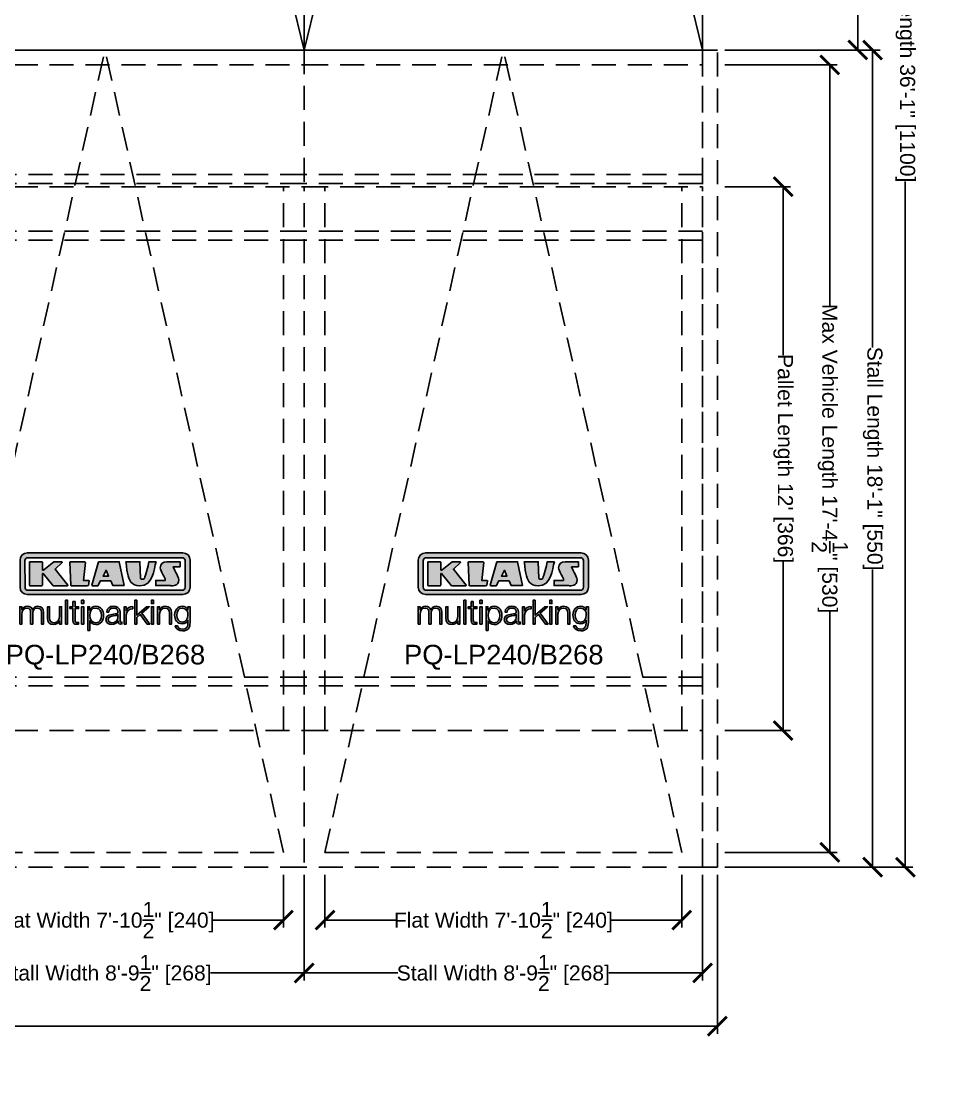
# Model space of a CAD drawing. Extents: x -210816 to 22943, y 10566 to 41486.
# Drawn here: x 18904.2 to 19145.7, y 16419.9 to 16698.9 of the extents above; entities that cross this region are included whole.
import ezdxf

# ---------------------------------------------------------------- set-up
doc = ezdxf.new("R2010")
doc.units = 0
doc.header["$MEASUREMENT"] = 0
doc.linetypes.add('DASHED', pattern=[0.2067, 0.1654, -0.0413])
doc.linetypes.add('HIDDEN', pattern=[9.525, 6.35, -3.175])
doc.layers.get('0').update_dxf_attribs({"linetype": 'CONTINUOUS'})
doc.layers.get('DEFPOINTS').update_dxf_attribs({"linetype": 'CONTINUOUS'})
for name, color, linetype in [('DIM', 6, 'CONTINUOUS'), ('KLAUS', 30, 'CONTINUOUS'), ('LOGO', 7, 'CONTINUOUS')]:
    doc.layers.add(name, color=color, linetype=linetype)
doc.styles.get("Standard").update_dxf_attribs({"font": 'arial.ttf'})
doc.dimstyles.get("Standard").update_dxf_attribs({"dimtxt": 5, "dimasz": 5, "dimexe": 2, "dimexo": 2, "dimgap": 0.09, "dimtad": 0, "dimtih": 1, "dimtoh": 1, "dimdec": 1, "dimzin": 0, "dimdsep": 46, "dimlunit": 4, "dimtxsty": 'Standard', "dimblk": 'ARCHTICK', "dimcen": -0.09, "dimadec": 0, "dimazin": 0, "dimtfac": 1, "dimtdec": 4, "dimtofl": 0, "dimtmove": 0, "dimatfit": 3, "dimldrblk": 'ARCHTICK', "dimfxl": 1, "dimtolj": 1, "dimtzin": 0, "dimarcsym": 0})

# ---------------------------------------------------------------- blocks, each defined once
blk = doc.blocks.new('KLAUS')
at = {"layer": 'LOGO'}
h = blk.add_hatch(color=8, dxfattribs=at)
h.dxf.hatch_style = 2
edge = h.paths.add_edge_path()
edge.add_spline(control_points=[(3.6, 29.09), (2.88, 29.09), (2.3, 28.51), (2.3, 27.8), (2.3, 27.8), (2.3, 16.11), (2.3, 16.11), (2.3, 15.39), (2.88, 14.81), (3.6, 14.81), (3.6, 14.81), (71.16, 14.81), (71.16, 14.81), (71.88, 14.81), (72.46, 15.39), (72.46, 16.11), (72.46, 16.11), (72.46, 27.8), (72.46, 27.8), (72.46, 28.51), (71.88, 29.09), (71.16, 29.09), (71.16, 29.09), (3.6, 29.09), (3.6, 29.09), (3.6, 29.09), (3.6, 29.09), (3.6, 29.09)], knot_values=[0, 0, 0, 0, 1, 1, 1, 2, 2, 2, 3, 3, 3, 4, 4, 4, 5, 5, 5, 6, 6, 6, 7, 7, 7, 8, 8, 8, 9, 9, 9, 9], degree=3, periodic=0)
edge = h.paths.add_edge_path()
edge.add_spline(control_points=[(3.35, 31.23), (3.35, 31.23), (71.47, 31.23), (71.47, 31.23), (73.26, 31.23), (74.71, 29.77), (74.71, 27.99), (74.71, 27.99), (74.71, 16.17), (74.71, 16.17), (74.71, 14.38), (73.26, 12.93), (71.47, 12.93), (71.47, 12.93), (3.35, 12.93), (3.35, 12.93), (1.56, 12.93), (0.11, 14.38), (0.11, 16.17), (0.11, 16.17), (0.11, 27.99), (0.11, 27.99), (0.11, 29.77), (1.56, 31.23), (3.35, 31.23), (3.35, 31.23), (3.35, 31.23), (3.35, 31.23)], knot_values=[0, 0, 0, 0, 1, 1, 1, 2, 2, 2, 3, 3, 3, 4, 4, 4, 5, 5, 5, 6, 6, 6, 7, 7, 7, 8, 8, 8, 9, 9, 9, 9], degree=3, periodic=0)
h = blk.add_hatch(color=8, dxfattribs=at)
h.dxf.hatch_style = 2
edge = h.paths.add_edge_path()
edge.add_spline(control_points=[(4.5, 27.33), (4.5, 27.33), (9.7, 27.33), (9.7, 27.33), (9.84, 27.33), (9.96, 27.22), (9.96, 27.08), (9.96, 27.08), (9.96, 23.69), (9.96, 23.69), (9.96, 23.69), (9.94, 23.64), (10.04, 23.59), (10.14, 23.53), (10.2, 23.57), (10.2, 23.57), (10.2, 23.57), (10.51, 23.75), (10.51, 23.75), (10.51, 23.75), (14.94, 27.33), (14.94, 27.33), (14.94, 27.33), (18.41, 27.33), (18.41, 27.33), (18.41, 27.33), (18.49, 27.33), (18.56, 27.2), (18.65, 27.04), (18.53, 26.91), (18.53, 26.91), (18.53, 26.91), (15.49, 24.11), (15.49, 24.11), (15.49, 24.11), (21.14, 17.06), (21.14, 17.06), (21.14, 17.06), (21.13, 16.91), (21.13, 16.91), (21.08, 16.84), (20.99, 16.82), (20.99, 16.82), (20.99, 16.82), (14.7, 16.82), (14.7, 16.82), (14.7, 16.82), (10.26, 22.17), (10.26, 22.17), (10.26, 22.17), (10.19, 22.24), (10.08, 22.21), (9.97, 22.18), (9.96, 22.11), (9.96, 22.11), (9.96, 22.11), (9.96, 17.08), (9.96, 17.08), (9.96, 16.94), (9.84, 16.82), (9.7, 16.82), (9.7, 16.82), (4.5, 16.82), (4.5, 16.82), (4.36, 16.82), (4.25, 16.94), (4.25, 17.08), (4.25, 17.08), (4.25, 27.08), (4.25, 27.08), (4.25, 27.22), (4.36, 27.33), (4.5, 27.33), (4.5, 27.33), (4.5, 27.33), (4.5, 27.33)], knot_values=[0, 0, 0, 0, 1, 1, 1, 2, 2, 2, 3, 3, 3, 4, 4, 4, 5, 5, 5, 6, 6, 6, 7, 7, 7, 8, 8, 8, 9, 9, 9, 10, 10, 10, 11, 11, 11, 12, 12, 12, 13, 13, 13, 14, 14, 14, 15, 15, 15, 16, 16, 16, 17, 17, 17, 18, 18, 18, 19, 19, 19, 20, 20, 20, 21, 21, 21, 22, 22, 22, 23, 23, 23, 24, 24, 24, 25, 25, 25, 25], degree=3, periodic=0)
h = blk.add_hatch(color=8, dxfattribs=at)
h.dxf.hatch_style = 2
h.paths.add_polyline_path([(22.42, 17.06), (21.97, 27.15), (22.24, 27.33), (28.55, 27.33), (28.86, 26.97), (28.01, 19.08), (30.26, 19.07), (30.44, 18.95), (30.08, 16.95), (29.49, 16.82), (22.6, 16.82)])
h = blk.add_hatch(color=8, dxfattribs=at)
h.paths.add_polyline_path([(36.52, 21.01), (38.93, 21.01), (37.87, 23.57)])
h.paths.add_polyline_path([(34.52, 27.33), (43.65, 27.33), (45.76, 16.94), (45.57, 16.82), (40.83, 16.82), (39.89, 18.95), (35.42, 18.95), (34.27, 16.82), (31.78, 16.82), (31.66, 17)])
h = blk.add_hatch(color=8, dxfattribs=at)
h.dxf.hatch_style = 2
edge = h.paths.add_edge_path()
edge.add_spline(control_points=[(52.69, 27.32), (52.69, 27.32), (52.88, 20.14), (52.88, 20.14), (53.01, 19.89), (53.2, 19.77), (53.43, 19.71), (53.91, 19.59), (54.43, 19.57), (54.64, 20.03), (55.23, 21.34), (56.27, 25.45), (56.6, 27.33), (56.6, 27.33), (59.77, 27.33), (59.77, 27.33), (58.77, 23.9), (58.56, 16.82), (52.63, 16.76), (48.72, 16.72), (48.01, 19.35), (47.27, 22.24), (46.89, 23.68), (46.54, 27.33), (46.54, 27.33), (46.54, 27.33), (52.69, 27.32), (52.69, 27.32), (52.69, 27.32), (52.69, 27.32), (52.69, 27.32)], knot_values=[0, 0, 0, 0, 1, 1, 1, 2, 2, 2, 3, 3, 3, 4, 4, 4, 5, 5, 5, 6, 6, 6, 7, 7, 7, 8, 8, 8, 9, 9, 9, 10, 10, 10, 10], degree=3, periodic=0)
h = blk.add_hatch(color=8, dxfattribs=at)
h.dxf.hatch_style = 2
edge = h.paths.add_edge_path()
edge.add_spline(control_points=[(64.46, 27.33), (64.46, 27.33), (70.31, 27.33), (70.31, 27.33), (70.31, 26.52), (70.31, 26.02), (70.31, 25.12), (70.31, 25.12), (67.3, 25.12), (67.3, 25.12), (67.24, 25.04), (67.25, 25.11), (67.25, 24.91), (67.25, 24.88), (69.73, 20.38), (69.73, 19.57), (69.73, 16.4), (67.22, 16.81), (65.9, 16.82), (65.9, 16.82), (59.59, 16.82), (59.59, 16.82), (59.59, 17.76), (59.59, 18.23), (59.59, 19.14), (59.59, 19.14), (63.75, 19.14), (63.75, 19.14), (63.82, 19.22), (63.81, 19.11), (63.81, 19.31), (63.81, 20.32), (61.58, 23.06), (61.58, 24.63), (61.58, 26.33), (62.83, 27.34), (64.46, 27.33), (64.46, 27.33), (64.46, 27.33), (64.46, 27.33)], knot_values=[0, 0, 0, 0, 1, 1, 1, 2, 2, 2, 3, 3, 3, 4, 4, 4, 5, 5, 5, 6, 6, 6, 7, 7, 7, 8, 8, 8, 9, 9, 9, 10, 10, 10, 11, 11, 11, 12, 12, 12, 13, 13, 13, 13], degree=3, periodic=0)
h = blk.add_hatch(color=30, dxfattribs=at)
h.dxf.hatch_style = 2
h.paths.add_polyline_path([(20.07, 0), (20.99, 0), (20.99, 10.45), (20.07, 10.45)])
h = blk.add_hatch(color=30, dxfattribs=at)
h.dxf.hatch_style = 2
edge = h.paths.add_edge_path()
edge.add_spline(control_points=[(24.22, 9.82), (24.22, 9.82), (23.3, 9.82), (23.3, 9.82), (23.3, 9.82), (23.3, 7.55), (23.3, 7.55), (23.3, 7.55), (21.98, 7.55), (21.98, 7.55), (21.98, 7.55), (21.98, 6.78), (21.98, 6.78), (21.98, 6.78), (23.3, 6.78), (23.3, 6.78), (23.3, 6.78), (23.3, 1.61), (23.3, 1.61), (23.28, 0.32), (23.71, -0.09), (24.94, -0.09), (25.22, -0.09), (25.48, -0.06), (25.76, -0.06), (25.76, -0.06), (25.76, 0.73), (25.76, 0.73), (25.5, 0.7), (25.23, 0.69), (24.97, 0.69), (24.31, 0.73), (24.22, 1.08), (24.22, 1.68), (24.22, 1.68), (24.22, 6.78), (24.22, 6.78), (24.22, 6.78), (25.76, 6.78), (25.76, 6.78), (25.76, 6.78), (25.76, 7.55), (25.76, 7.55), (25.76, 7.55), (24.22, 7.55), (24.22, 7.55), (24.22, 7.55), (24.22, 9.82), (24.22, 9.82), (24.22, 9.82), (24.22, 9.82), (24.22, 9.82)], knot_values=[0, 0, 0, 0, 1, 1, 1, 2, 2, 2, 3, 3, 3, 4, 4, 4, 5, 5, 5, 6, 6, 6, 7, 7, 7, 8, 8, 8, 9, 9, 9, 10, 10, 10, 11, 11, 11, 12, 12, 12, 13, 13, 13, 14, 14, 14, 15, 15, 15, 16, 16, 16, 17, 17, 17, 17], degree=3, periodic=0)
h = blk.add_hatch(color=30, dxfattribs=at)
h.paths.add_polyline_path([(27.1, 0), (28.03, 0), (28.03, 7.55), (27.1, 7.55)])
h.paths.add_polyline_path([(27.1, 8.98), (28.03, 8.98), (28.03, 10.45), (27.1, 10.45)])
h = blk.add_hatch(color=30, dxfattribs=at)
h.dxf.hatch_style = 2
h.paths.add_polyline_path([(50.4, 0), (51.32, 0), (51.32, 2.87), (52.82, 4.11), (55.8, 0), (56.96, 0), (53.52, 4.76), (56.74, 7.55), (55.51, 7.55), (51.32, 3.89), (51.32, 10.45), (50.4, 10.45)])
h = blk.add_hatch(color=30, dxfattribs=at)
h.paths.add_polyline_path([(57.74, 0), (58.66, 0), (58.66, 7.55), (57.74, 7.55)])
h.paths.add_polyline_path([(57.74, 8.98), (58.66, 8.98), (58.66, 10.45), (57.74, 10.45)])
h = blk.add_hatch(color=30, dxfattribs=at)
h.dxf.hatch_style = 2
edge = h.paths.add_edge_path()
edge.add_spline(control_points=[(0, 0), (0, 0), (0.92, 0), (0.92, 0), (0.92, 0), (0.92, 4.22), (0.92, 4.22), (0.94, 5.8), (1.58, 7), (3.18, 7), (4.35, 7), (4.77, 6.15), (4.76, 5.12), (4.76, 5.12), (4.76, 0), (4.76, 0), (4.76, 0), (5.68, 0), (5.68, 0), (5.68, 0), (5.68, 4.27), (5.68, 4.27), (5.68, 5.68), (6.14, 7), (7.73, 7), (9.05, 7), (9.52, 6.32), (9.52, 5.08), (9.52, 5.08), (9.52, 0), (9.52, 0), (9.52, 0), (10.44, 0), (10.44, 0), (10.44, 0), (10.44, 5.12), (10.44, 5.12), (10.44, 6.91), (9.59, 7.77), (7.94, 7.77), (6.94, 7.77), (5.99, 7.29), (5.54, 6.3), (5.26, 7.29), (4.36, 7.77), (3.37, 7.77), (2.17, 7.77), (1.38, 7.19), (0.89, 6.28), (0.89, 6.28), (0.85, 6.28), (0.85, 6.28), (0.85, 6.28), (0.85, 7.55), (0.85, 7.55), (0.85, 7.55), (0, 7.55), (0, 7.55), (0, 7.55), (0, 0), (0, 0), (0, 0), (0, 0), (0, 0)], knot_values=[0, 0, 0, 0, 1, 1, 1, 2, 2, 2, 3, 3, 3, 4, 4, 4, 5, 5, 5, 6, 6, 6, 7, 7, 7, 8, 8, 8, 9, 9, 9, 10, 10, 10, 11, 11, 11, 12, 12, 12, 13, 13, 13, 14, 14, 14, 15, 15, 15, 16, 16, 16, 17, 17, 17, 18, 18, 18, 19, 19, 19, 20, 20, 20, 21, 21, 21, 21], degree=3, periodic=0)
h = blk.add_hatch(color=30, dxfattribs=at)
h.dxf.hatch_style = 2
edge = h.paths.add_edge_path()
edge.add_spline(control_points=[(18.31, 7.55), (18.31, 7.55), (17.39, 7.55), (17.39, 7.55), (17.39, 7.55), (17.39, 3.59), (17.39, 3.59), (17.39, 2.05), (16.7, 0.56), (15.12, 0.56), (13.66, 0.56), (13.15, 1.27), (13.1, 2.64), (13.1, 2.64), (13.1, 7.55), (13.1, 7.55), (13.1, 7.55), (12.18, 7.55), (12.18, 7.55), (12.18, 7.55), (12.18, 2.65), (12.18, 2.65), (12.18, 0.89), (12.93, -0.22), (14.83, -0.22), (15.96, -0.22), (16.95, 0.35), (17.44, 1.36), (17.44, 1.36), (17.47, 1.36), (17.47, 1.36), (17.47, 1.36), (17.47, 0), (17.47, 0), (17.47, 0), (18.31, 0), (18.31, 0), (18.31, 0), (18.31, 7.55), (18.31, 7.55), (18.31, 7.55), (18.31, 7.55), (18.31, 7.55)], knot_values=[0, 0, 0, 0, 1, 1, 1, 2, 2, 2, 3, 3, 3, 4, 4, 4, 5, 5, 5, 6, 6, 6, 7, 7, 7, 8, 8, 8, 9, 9, 9, 10, 10, 10, 11, 11, 11, 12, 12, 12, 13, 13, 13, 14, 14, 14, 14], degree=3, periodic=0)
h = blk.add_hatch(color=30, dxfattribs=at)
edge = h.paths.add_edge_path()
edge.add_spline(control_points=[(35.84, 3.78), (35.84, 2.21), (35.12, 0.56), (33.37, 0.56), (31.4, 0.56), (30.72, 2.21), (30.72, 3.78), (30.72, 5.49), (31.33, 7), (33.37, 7), (35.12, 7), (35.84, 5.34), (35.84, 3.78), (35.84, 3.78), (35.84, 3.78), (35.84, 3.78)], knot_values=[0, 0, 0, 0, 1, 1, 1, 2, 2, 2, 3, 3, 3, 4, 4, 4, 5, 5, 5, 5], degree=3, periodic=0)
edge = h.paths.add_edge_path()
edge.add_spline(control_points=[(29.79, -2.8), (29.79, -2.8), (30.72, -2.8), (30.72, -2.8), (30.72, -2.8), (30.72, 1.43), (30.72, 1.43), (30.72, 1.43), (30.74, 1.43), (30.74, 1.43), (31.14, 0.35), (32.24, -0.22), (33.37, -0.22), (35.66, -0.22), (36.76, 1.64), (36.76, 3.78), (36.76, 5.91), (35.66, 7.77), (33.37, 7.77), (32.15, 7.77), (31.1, 7.14), (30.67, 6.12), (30.67, 6.12), (30.64, 6.12), (30.64, 6.12), (30.64, 6.12), (30.64, 7.55), (30.64, 7.55), (30.64, 7.55), (29.79, 7.55), (29.79, 7.55), (29.79, 7.55), (29.79, -2.8), (29.79, -2.8), (29.79, -2.8), (29.79, -2.8), (29.79, -2.8)], knot_values=[0, 0, 0, 0, 1, 1, 1, 2, 2, 2, 3, 3, 3, 4, 4, 4, 5, 5, 5, 6, 6, 6, 7, 7, 7, 8, 8, 8, 9, 9, 9, 10, 10, 10, 11, 11, 11, 12, 12, 12, 12], degree=3, periodic=0)
h = blk.add_hatch(color=30, dxfattribs=at)
edge = h.paths.add_edge_path()
edge.add_spline(control_points=[(43.03, 2.93), (43.04, 1.45), (41.8, 0.56), (40.39, 0.56), (39.53, 0.56), (38.71, 1.13), (38.71, 2.05), (38.71, 3.53), (40.66, 3.51), (42.22, 3.79), (42.47, 3.84), (42.88, 3.91), (43, 4.13), (43, 4.13), (43.03, 4.13), (43.03, 4.13), (43.03, 4.13), (43.03, 2.93), (43.03, 2.93), (43.03, 2.93), (43.03, 2.93), (43.03, 2.93)], knot_values=[0, 0, 0, 0, 1, 1, 1, 2, 2, 2, 3, 3, 3, 4, 4, 4, 5, 5, 5, 6, 6, 6, 7, 7, 7, 7], degree=3, periodic=0)
edge = h.paths.add_edge_path()
edge.add_spline(control_points=[(39.03, 5.24), (39.06, 6.47), (39.91, 7), (41.05, 7), (42.14, 7), (43.03, 6.69), (43.03, 5.45), (43.03, 4.61), (42.6, 4.51), (41.84, 4.42), (39.85, 4.19), (37.79, 4.11), (37.79, 1.99), (37.79, 0.47), (38.93, -0.22), (40.32, -0.22), (41.77, -0.22), (42.43, 0.34), (43.07, 1.32), (43.07, 1.32), (43.1, 1.32), (43.1, 1.32), (43.1, 0.53), (43.25, 0), (44.19, 0), (44.43, 0), (44.58, 0.01), (44.79, 0.06), (44.79, 0.06), (44.79, 0.83), (44.79, 0.83), (44.71, 0.81), (44.6, 0.78), (44.49, 0.78), (44.13, 0.78), (43.95, 0.98), (43.95, 1.33), (43.95, 1.33), (43.95, 5.34), (43.95, 5.34), (43.95, 7.36), (42.5, 7.77), (41.17, 7.77), (39.44, 7.77), (38.2, 7.01), (38.11, 5.24), (38.11, 5.24), (39.03, 5.24), (39.03, 5.24), (39.03, 5.24), (39.03, 5.24), (39.03, 5.24)], knot_values=[0, 0, 0, 0, 1, 1, 1, 2, 2, 2, 3, 3, 3, 4, 4, 4, 5, 5, 5, 6, 6, 6, 7, 7, 7, 8, 8, 8, 9, 9, 9, 10, 10, 10, 11, 11, 11, 12, 12, 12, 13, 13, 13, 14, 14, 14, 15, 15, 15, 16, 16, 16, 17, 17, 17, 17], degree=3, periodic=0)
h = blk.add_hatch(color=30, dxfattribs=at)
h.dxf.hatch_style = 2
edge = h.paths.add_edge_path()
edge.add_spline(control_points=[(45.79, 0), (45.79, 0), (46.71, 0), (46.71, 0), (46.71, 0), (46.71, 4.03), (46.71, 4.03), (46.71, 5.59), (47.85, 6.82), (49.52, 6.73), (49.52, 6.73), (49.52, 7.66), (49.52, 7.66), (48.16, 7.72), (47.14, 7), (46.67, 5.78), (46.67, 5.78), (46.64, 5.78), (46.64, 5.78), (46.64, 5.78), (46.64, 7.55), (46.64, 7.55), (46.64, 7.55), (45.79, 7.55), (45.79, 7.55), (45.79, 7.55), (45.79, 0), (45.79, 0), (45.79, 0), (45.79, 0), (45.79, 0)], knot_values=[0, 0, 0, 0, 1, 1, 1, 2, 2, 2, 3, 3, 3, 4, 4, 4, 5, 5, 5, 6, 6, 6, 7, 7, 7, 8, 8, 8, 9, 9, 9, 10, 10, 10, 10], degree=3, periodic=0)
h = blk.add_hatch(color=30, dxfattribs=at)
h.dxf.hatch_style = 2
edge = h.paths.add_edge_path()
edge.add_spline(control_points=[(60.41, 0), (60.41, 0), (61.33, 0), (61.33, 0), (61.33, 0), (61.33, 4.41), (61.33, 4.41), (61.36, 5.89), (62.24, 7), (63.7, 7), (65.2, 7), (65.62, 6.02), (65.62, 4.71), (65.62, 4.71), (65.62, 0), (65.62, 0), (65.62, 0), (66.54, 0), (66.54, 0), (66.54, 0), (66.54, 4.86), (66.54, 4.86), (66.54, 6.66), (65.9, 7.77), (63.78, 7.77), (62.71, 7.77), (61.7, 7.16), (61.36, 6.25), (61.36, 6.25), (61.33, 6.25), (61.33, 6.25), (61.33, 6.25), (61.33, 7.55), (61.33, 7.55), (61.33, 7.55), (60.41, 7.55), (60.41, 7.55), (60.41, 7.55), (60.41, 0), (60.41, 0), (60.41, 0), (60.41, 0), (60.41, 0)], knot_values=[0, 0, 0, 0, 1, 1, 1, 2, 2, 2, 3, 3, 3, 4, 4, 4, 5, 5, 5, 6, 6, 6, 7, 7, 7, 8, 8, 8, 9, 9, 9, 10, 10, 10, 11, 11, 11, 12, 12, 12, 13, 13, 13, 14, 14, 14, 14], degree=3, periodic=0)
h = blk.add_hatch(color=30, dxfattribs=at)
edge = h.paths.add_edge_path()
edge.add_spline(control_points=[(71.32, 0.86), (69.62, 0.86), (68.83, 2.34), (68.83, 3.86), (68.83, 5.43), (69.56, 7), (71.32, 7), (73.06, 7), (73.75, 5.34), (73.75, 3.86), (73.75, 2.33), (72.91, 0.86), (71.32, 0.86), (71.32, 0.86), (71.32, 0.86), (71.32, 0.86)], knot_values=[0, 0, 0, 0, 1, 1, 1, 2, 2, 2, 3, 3, 3, 4, 4, 4, 5, 5, 5, 5], degree=3, periodic=0)
edge = h.paths.add_edge_path()
edge.add_spline(control_points=[(74.67, 7.55), (74.67, 7.55), (73.75, 7.55), (73.75, 7.55), (73.75, 7.55), (73.75, 6.25), (73.75, 6.25), (73.75, 6.25), (73.72, 6.25), (73.72, 6.25), (73.35, 7.09), (72.41, 7.77), (71.32, 7.77), (69.13, 7.77), (67.9, 6.05), (67.9, 3.97), (67.9, 1.82), (68.9, 0.09), (71.32, 0.09), (72.4, 0.09), (73.29, 0.72), (73.72, 1.64), (73.72, 1.64), (73.75, 1.64), (73.75, 1.64), (73.75, 1.64), (73.75, 0.61), (73.75, 0.61), (73.75, -1.23), (73.01, -2.24), (71.32, -2.24), (70.29, -2.24), (69.31, -1.85), (69.1, -0.73), (69.1, -0.73), (68.18, -0.73), (68.18, -0.73), (68.31, -2.34), (69.81, -3.02), (71.32, -3.02), (73.79, -3.02), (74.65, -1.64), (74.67, 0.61), (74.67, 0.61), (74.67, 7.55), (74.67, 7.55), (74.67, 7.55), (74.67, 7.55), (74.67, 7.55)], knot_values=[0, 0, 0, 0, 1, 1, 1, 2, 2, 2, 3, 3, 3, 4, 4, 4, 5, 5, 5, 6, 6, 6, 7, 7, 7, 8, 8, 8, 9, 9, 9, 10, 10, 10, 11, 11, 11, 12, 12, 12, 13, 13, 13, 14, 14, 14, 15, 15, 15, 16, 16, 16, 16], degree=3, periodic=0)
for points in [[(22.42, 17.06), (21.97, 27.15), (22.24, 27.33), (28.55, 27.33), (28.86, 26.97), (28.01, 19.08), (30.26, 19.07), (30.44, 18.95), (30.08, 16.95), (29.49, 16.82), (22.6, 16.82), (22.42, 17.06), (22.42, 17.06)], [(34.52, 27.33), (43.65, 27.33), (45.76, 16.94), (45.57, 16.82), (40.83, 16.82), (39.89, 18.95), (35.42, 18.95), (34.27, 16.82), (31.78, 16.82), (31.66, 17), (34.52, 27.33), (34.52, 27.33)], [(36.52, 21.01), (38.93, 21.01), (37.87, 23.57), (36.52, 21.01), (36.52, 21.01)], [(20.07, 0), (20.99, 0), (20.99, 10.45), (20.07, 10.45), (20.07, 0), (20.07, 0)], [(27.1, 8.98), (28.03, 8.98), (28.03, 10.45), (27.1, 10.45), (27.1, 8.98), (27.1, 8.98)], [(50.4, 0), (51.32, 0), (51.32, 2.87), (52.82, 4.11), (55.8, 0), (56.96, 0), (53.52, 4.76), (56.74, 7.55), (55.51, 7.55), (51.32, 3.89), (51.32, 10.45), (50.4, 10.45), (50.4, 0), (50.4, 0)], [(57.74, 8.98), (58.66, 8.98), (58.66, 10.45), (57.74, 10.45), (57.74, 8.98), (57.74, 8.98)], [(27.1, 0), (28.03, 0), (28.03, 7.55), (27.1, 7.55), (27.1, 0), (27.1, 0)], [(57.74, 0), (58.66, 0), (58.66, 7.55), (57.74, 7.55), (57.74, 0), (57.74, 0)]]:
    blk.add_lwpolyline(points, dxfattribs=at)
for points, knots in [([(3.35, 31.23), (3.35, 31.23), (71.47, 31.23), (71.47, 31.23), (73.26, 31.23), (74.71, 29.77), (74.71, 27.99), (74.71, 27.99), (74.71, 16.17), (74.71, 16.17), (74.71, 14.38), (73.26, 12.93), (71.47, 12.93), (71.47, 12.93), (3.35, 12.93), (3.35, 12.93), (1.56, 12.93), (0.11, 14.38), (0.11, 16.17), (0.11, 16.17), (0.11, 27.99), (0.11, 27.99), (0.11, 29.77), (1.56, 31.23), (3.35, 31.23), (3.35, 31.23), (3.35, 31.23), (3.35, 31.23)], [0, 0, 0, 0, 1, 1, 1, 2, 2, 2, 3, 3, 3, 4, 4, 4, 5, 5, 5, 6, 6, 6, 7, 7, 7, 8, 8, 8, 9, 9, 9, 9]), ([(3.6, 29.09), (2.88, 29.09), (2.3, 28.51), (2.3, 27.8), (2.3, 27.8), (2.3, 16.11), (2.3, 16.11), (2.3, 15.39), (2.88, 14.81), (3.6, 14.81), (3.6, 14.81), (71.16, 14.81), (71.16, 14.81), (71.88, 14.81), (72.46, 15.39), (72.46, 16.11), (72.46, 16.11), (72.46, 27.8), (72.46, 27.8), (72.46, 28.51), (71.88, 29.09), (71.16, 29.09), (71.16, 29.09), (3.6, 29.09), (3.6, 29.09), (3.6, 29.09), (3.6, 29.09), (3.6, 29.09)], [0, 0, 0, 0, 1, 1, 1, 2, 2, 2, 3, 3, 3, 4, 4, 4, 5, 5, 5, 6, 6, 6, 7, 7, 7, 8, 8, 8, 9, 9, 9, 9]), ([(4.5, 27.33), (4.5, 27.33), (9.7, 27.33), (9.7, 27.33), (9.84, 27.33), (9.96, 27.22), (9.96, 27.08), (9.96, 27.08), (9.96, 23.69), (9.96, 23.69), (9.96, 23.69), (9.94, 23.64), (10.04, 23.59), (10.14, 23.53), (10.2, 23.57), (10.2, 23.57), (10.2, 23.57), (10.51, 23.75), (10.51, 23.75), (10.51, 23.75), (14.94, 27.33), (14.94, 27.33), (14.94, 27.33), (18.41, 27.33), (18.41, 27.33), (18.41, 27.33), (18.49, 27.33), (18.56, 27.2), (18.65, 27.04), (18.53, 26.91), (18.53, 26.91), (18.53, 26.91), (15.49, 24.11), (15.49, 24.11), (15.49, 24.11), (21.14, 17.06), (21.14, 17.06), (21.14, 17.06), (21.13, 16.91), (21.13, 16.91), (21.08, 16.84), (20.99, 16.82), (20.99, 16.82), (20.99, 16.82), (14.7, 16.82), (14.7, 16.82), (14.7, 16.82), (10.26, 22.17), (10.26, 22.17), (10.26, 22.17), (10.19, 22.24), (10.08, 22.21), (9.97, 22.18), (9.96, 22.11), (9.96, 22.11), (9.96, 22.11), (9.96, 17.08), (9.96, 17.08), (9.96, 16.94), (9.84, 16.82), (9.7, 16.82), (9.7, 16.82), (4.5, 16.82), (4.5, 16.82), (4.36, 16.82), (4.25, 16.94), (4.25, 17.08), (4.25, 17.08), (4.25, 27.08), (4.25, 27.08), (4.25, 27.22), (4.36, 27.33), (4.5, 27.33), (4.5, 27.33), (4.5, 27.33), (4.5, 27.33)], [0, 0, 0, 0, 1, 1, 1, 2, 2, 2, 3, 3, 3, 4, 4, 4, 5, 5, 5, 6, 6, 6, 7, 7, 7, 8, 8, 8, 9, 9, 9, 10, 10, 10, 11, 11, 11, 12, 12, 12, 13, 13, 13, 14, 14, 14, 15, 15, 15, 16, 16, 16, 17, 17, 17, 18, 18, 18, 19, 19, 19, 20, 20, 20, 21, 21, 21, 22, 22, 22, 23, 23, 23, 24, 24, 24, 25, 25, 25, 25]), ([(52.69, 27.32), (52.69, 27.32), (52.88, 20.14), (52.88, 20.14), (53.01, 19.89), (53.2, 19.77), (53.43, 19.71), (53.91, 19.59), (54.43, 19.57), (54.64, 20.03), (55.23, 21.34), (56.27, 25.45), (56.6, 27.33), (56.6, 27.33), (59.77, 27.33), (59.77, 27.33), (58.77, 23.9), (58.56, 16.82), (52.63, 16.76), (48.72, 16.72), (48.01, 19.35), (47.27, 22.24), (46.89, 23.68), (46.54, 27.33), (46.54, 27.33), (46.54, 27.33), (52.69, 27.32), (52.69, 27.32), (52.69, 27.32), (52.69, 27.32), (52.69, 27.32)], [0, 0, 0, 0, 1, 1, 1, 2, 2, 2, 3, 3, 3, 4, 4, 4, 5, 5, 5, 6, 6, 6, 7, 7, 7, 8, 8, 8, 9, 9, 9, 10, 10, 10, 10]), ([(64.46, 27.33), (64.46, 27.33), (70.31, 27.33), (70.31, 27.33), (70.31, 26.52), (70.31, 26.02), (70.31, 25.12), (70.31, 25.12), (67.3, 25.12), (67.3, 25.12), (67.24, 25.04), (67.25, 25.11), (67.25, 24.91), (67.25, 24.88), (69.73, 20.38), (69.73, 19.57), (69.73, 16.4), (67.22, 16.81), (65.9, 16.82), (65.9, 16.82), (59.59, 16.82), (59.59, 16.82), (59.59, 17.76), (59.59, 18.23), (59.59, 19.14), (59.59, 19.14), (63.75, 19.14), (63.75, 19.14), (63.82, 19.22), (63.81, 19.11), (63.81, 19.31), (63.81, 20.32), (61.58, 23.06), (61.58, 24.63), (61.58, 26.33), (62.83, 27.34), (64.46, 27.33), (64.46, 27.33), (64.46, 27.33), (64.46, 27.33)], [0, 0, 0, 0, 1, 1, 1, 2, 2, 2, 3, 3, 3, 4, 4, 4, 5, 5, 5, 6, 6, 6, 7, 7, 7, 8, 8, 8, 9, 9, 9, 10, 10, 10, 11, 11, 11, 12, 12, 12, 13, 13, 13, 13]), ([(24.22, 9.82), (24.22, 9.82), (23.3, 9.82), (23.3, 9.82), (23.3, 9.82), (23.3, 7.55), (23.3, 7.55), (23.3, 7.55), (21.98, 7.55), (21.98, 7.55), (21.98, 7.55), (21.98, 6.78), (21.98, 6.78), (21.98, 6.78), (23.3, 6.78), (23.3, 6.78), (23.3, 6.78), (23.3, 1.61), (23.3, 1.61), (23.28, 0.32), (23.71, -0.09), (24.94, -0.09), (25.22, -0.09), (25.48, -0.06), (25.76, -0.06), (25.76, -0.06), (25.76, 0.73), (25.76, 0.73), (25.5, 0.7), (25.23, 0.69), (24.97, 0.69), (24.31, 0.73), (24.22, 1.08), (24.22, 1.68), (24.22, 1.68), (24.22, 6.78), (24.22, 6.78), (24.22, 6.78), (25.76, 6.78), (25.76, 6.78), (25.76, 6.78), (25.76, 7.55), (25.76, 7.55), (25.76, 7.55), (24.22, 7.55), (24.22, 7.55), (24.22, 7.55), (24.22, 9.82), (24.22, 9.82), (24.22, 9.82), (24.22, 9.82), (24.22, 9.82)], [0, 0, 0, 0, 1, 1, 1, 2, 2, 2, 3, 3, 3, 4, 4, 4, 5, 5, 5, 6, 6, 6, 7, 7, 7, 8, 8, 8, 9, 9, 9, 10, 10, 10, 11, 11, 11, 12, 12, 12, 13, 13, 13, 14, 14, 14, 15, 15, 15, 16, 16, 16, 17, 17, 17, 17]), ([(0, 0), (0, 0), (0.92, 0), (0.92, 0), (0.92, 0), (0.92, 4.22), (0.92, 4.22), (0.94, 5.8), (1.58, 7), (3.18, 7), (4.35, 7), (4.77, 6.15), (4.76, 5.12), (4.76, 5.12), (4.76, 0), (4.76, 0), (4.76, 0), (5.68, 0), (5.68, 0), (5.68, 0), (5.68, 4.27), (5.68, 4.27), (5.68, 5.68), (6.14, 7), (7.73, 7), (9.05, 7), (9.52, 6.32), (9.52, 5.08), (9.52, 5.08), (9.52, 0), (9.52, 0), (9.52, 0), (10.44, 0), (10.44, 0), (10.44, 0), (10.44, 5.12), (10.44, 5.12), (10.44, 6.91), (9.59, 7.77), (7.94, 7.77), (6.94, 7.77), (5.99, 7.29), (5.54, 6.3), (5.26, 7.29), (4.36, 7.77), (3.37, 7.77), (2.17, 7.77), (1.38, 7.19), (0.89, 6.28), (0.89, 6.28), (0.85, 6.28), (0.85, 6.28), (0.85, 6.28), (0.85, 7.55), (0.85, 7.55), (0.85, 7.55), (0, 7.55), (0, 7.55), (0, 7.55), (0, 0), (0, 0), (0, 0), (0, 0), (0, 0)], [0, 0, 0, 0, 1, 1, 1, 2, 2, 2, 3, 3, 3, 4, 4, 4, 5, 5, 5, 6, 6, 6, 7, 7, 7, 8, 8, 8, 9, 9, 9, 10, 10, 10, 11, 11, 11, 12, 12, 12, 13, 13, 13, 14, 14, 14, 15, 15, 15, 16, 16, 16, 17, 17, 17, 18, 18, 18, 19, 19, 19, 20, 20, 20, 21, 21, 21, 21]), ([(18.31, 7.55), (18.31, 7.55), (17.39, 7.55), (17.39, 7.55), (17.39, 7.55), (17.39, 3.59), (17.39, 3.59), (17.39, 2.05), (16.7, 0.56), (15.12, 0.56), (13.66, 0.56), (13.15, 1.27), (13.1, 2.64), (13.1, 2.64), (13.1, 7.55), (13.1, 7.55), (13.1, 7.55), (12.18, 7.55), (12.18, 7.55), (12.18, 7.55), (12.18, 2.65), (12.18, 2.65), (12.18, 0.89), (12.93, -0.22), (14.83, -0.22), (15.96, -0.22), (16.95, 0.35), (17.44, 1.36), (17.44, 1.36), (17.47, 1.36), (17.47, 1.36), (17.47, 1.36), (17.47, 0), (17.47, 0), (17.47, 0), (18.31, 0), (18.31, 0), (18.31, 0), (18.31, 7.55), (18.31, 7.55), (18.31, 7.55), (18.31, 7.55), (18.31, 7.55)], [0, 0, 0, 0, 1, 1, 1, 2, 2, 2, 3, 3, 3, 4, 4, 4, 5, 5, 5, 6, 6, 6, 7, 7, 7, 8, 8, 8, 9, 9, 9, 10, 10, 10, 11, 11, 11, 12, 12, 12, 13, 13, 13, 14, 14, 14, 14]), ([(29.79, -2.8), (29.79, -2.8), (30.72, -2.8), (30.72, -2.8), (30.72, -2.8), (30.72, 1.43), (30.72, 1.43), (30.72, 1.43), (30.74, 1.43), (30.74, 1.43), (31.14, 0.35), (32.24, -0.22), (33.37, -0.22), (35.66, -0.22), (36.76, 1.64), (36.76, 3.78), (36.76, 5.91), (35.66, 7.77), (33.37, 7.77), (32.15, 7.77), (31.1, 7.14), (30.67, 6.12), (30.67, 6.12), (30.64, 6.12), (30.64, 6.12), (30.64, 6.12), (30.64, 7.55), (30.64, 7.55), (30.64, 7.55), (29.79, 7.55), (29.79, 7.55), (29.79, 7.55), (29.79, -2.8), (29.79, -2.8), (29.79, -2.8), (29.79, -2.8), (29.79, -2.8)], [0, 0, 0, 0, 1, 1, 1, 2, 2, 2, 3, 3, 3, 4, 4, 4, 5, 5, 5, 6, 6, 6, 7, 7, 7, 8, 8, 8, 9, 9, 9, 10, 10, 10, 11, 11, 11, 12, 12, 12, 12]), ([(35.84, 3.78), (35.84, 2.21), (35.12, 0.56), (33.37, 0.56), (31.4, 0.56), (30.72, 2.21), (30.72, 3.78), (30.72, 5.49), (31.33, 7), (33.37, 7), (35.12, 7), (35.84, 5.34), (35.84, 3.78), (35.84, 3.78), (35.84, 3.78), (35.84, 3.78)], [0, 0, 0, 0, 1, 1, 1, 2, 2, 2, 3, 3, 3, 4, 4, 4, 5, 5, 5, 5]), ([(39.03, 5.24), (39.06, 6.47), (39.91, 7), (41.05, 7), (42.14, 7), (43.03, 6.69), (43.03, 5.45), (43.03, 4.61), (42.6, 4.51), (41.84, 4.42), (39.85, 4.19), (37.79, 4.11), (37.79, 1.99), (37.79, 0.47), (38.93, -0.22), (40.32, -0.22), (41.77, -0.22), (42.43, 0.34), (43.07, 1.32), (43.07, 1.32), (43.1, 1.32), (43.1, 1.32), (43.1, 0.53), (43.25, 0), (44.19, 0), (44.43, 0), (44.58, 0.01), (44.79, 0.06), (44.79, 0.06), (44.79, 0.83), (44.79, 0.83), (44.71, 0.81), (44.6, 0.78), (44.49, 0.78), (44.13, 0.78), (43.95, 0.98), (43.95, 1.33), (43.95, 1.33), (43.95, 5.34), (43.95, 5.34), (43.95, 7.36), (42.5, 7.77), (41.17, 7.77), (39.44, 7.77), (38.2, 7.01), (38.11, 5.24), (38.11, 5.24), (39.03, 5.24), (39.03, 5.24), (39.03, 5.24), (39.03, 5.24), (39.03, 5.24)], [0, 0, 0, 0, 1, 1, 1, 2, 2, 2, 3, 3, 3, 4, 4, 4, 5, 5, 5, 6, 6, 6, 7, 7, 7, 8, 8, 8, 9, 9, 9, 10, 10, 10, 11, 11, 11, 12, 12, 12, 13, 13, 13, 14, 14, 14, 15, 15, 15, 16, 16, 16, 17, 17, 17, 17]), ([(45.79, 0), (45.79, 0), (46.71, 0), (46.71, 0), (46.71, 0), (46.71, 4.03), (46.71, 4.03), (46.71, 5.59), (47.85, 6.82), (49.52, 6.73), (49.52, 6.73), (49.52, 7.66), (49.52, 7.66), (48.16, 7.72), (47.14, 7), (46.67, 5.78), (46.67, 5.78), (46.64, 5.78), (46.64, 5.78), (46.64, 5.78), (46.64, 7.55), (46.64, 7.55), (46.64, 7.55), (45.79, 7.55), (45.79, 7.55), (45.79, 7.55), (45.79, 0), (45.79, 0), (45.79, 0), (45.79, 0), (45.79, 0)], [0, 0, 0, 0, 1, 1, 1, 2, 2, 2, 3, 3, 3, 4, 4, 4, 5, 5, 5, 6, 6, 6, 7, 7, 7, 8, 8, 8, 9, 9, 9, 10, 10, 10, 10]), ([(60.41, 0), (60.41, 0), (61.33, 0), (61.33, 0), (61.33, 0), (61.33, 4.41), (61.33, 4.41), (61.36, 5.89), (62.24, 7), (63.7, 7), (65.2, 7), (65.62, 6.02), (65.62, 4.71), (65.62, 4.71), (65.62, 0), (65.62, 0), (65.62, 0), (66.54, 0), (66.54, 0), (66.54, 0), (66.54, 4.86), (66.54, 4.86), (66.54, 6.66), (65.9, 7.77), (63.78, 7.77), (62.71, 7.77), (61.7, 7.16), (61.36, 6.25), (61.36, 6.25), (61.33, 6.25), (61.33, 6.25), (61.33, 6.25), (61.33, 7.55), (61.33, 7.55), (61.33, 7.55), (60.41, 7.55), (60.41, 7.55), (60.41, 7.55), (60.41, 0), (60.41, 0), (60.41, 0), (60.41, 0), (60.41, 0)], [0, 0, 0, 0, 1, 1, 1, 2, 2, 2, 3, 3, 3, 4, 4, 4, 5, 5, 5, 6, 6, 6, 7, 7, 7, 8, 8, 8, 9, 9, 9, 10, 10, 10, 11, 11, 11, 12, 12, 12, 13, 13, 13, 14, 14, 14, 14]), ([(74.67, 7.55), (74.67, 7.55), (73.75, 7.55), (73.75, 7.55), (73.75, 7.55), (73.75, 6.25), (73.75, 6.25), (73.75, 6.25), (73.72, 6.25), (73.72, 6.25), (73.35, 7.09), (72.41, 7.77), (71.32, 7.77), (69.13, 7.77), (67.9, 6.05), (67.9, 3.97), (67.9, 1.82), (68.9, 0.09), (71.32, 0.09), (72.4, 0.09), (73.29, 0.72), (73.72, 1.64), (73.72, 1.64), (73.75, 1.64), (73.75, 1.64), (73.75, 1.64), (73.75, 0.61), (73.75, 0.61), (73.75, -1.23), (73.01, -2.24), (71.32, -2.24), (70.29, -2.24), (69.31, -1.85), (69.1, -0.73), (69.1, -0.73), (68.18, -0.73), (68.18, -0.73), (68.31, -2.34), (69.81, -3.02), (71.32, -3.02), (73.79, -3.02), (74.65, -1.64), (74.67, 0.61), (74.67, 0.61), (74.67, 7.55), (74.67, 7.55), (74.67, 7.55), (74.67, 7.55), (74.67, 7.55)], [0, 0, 0, 0, 1, 1, 1, 2, 2, 2, 3, 3, 3, 4, 4, 4, 5, 5, 5, 6, 6, 6, 7, 7, 7, 8, 8, 8, 9, 9, 9, 10, 10, 10, 11, 11, 11, 12, 12, 12, 13, 13, 13, 14, 14, 14, 15, 15, 15, 16, 16, 16, 16]), ([(71.32, 0.86), (69.62, 0.86), (68.83, 2.34), (68.83, 3.86), (68.83, 5.43), (69.56, 7), (71.32, 7), (73.06, 7), (73.75, 5.34), (73.75, 3.86), (73.75, 2.33), (72.91, 0.86), (71.32, 0.86), (71.32, 0.86), (71.32, 0.86), (71.32, 0.86)], [0, 0, 0, 0, 1, 1, 1, 2, 2, 2, 3, 3, 3, 4, 4, 4, 5, 5, 5, 5]), ([(43.03, 2.93), (43.04, 1.45), (41.8, 0.56), (40.39, 0.56), (39.53, 0.56), (38.71, 1.13), (38.71, 2.05), (38.71, 3.53), (40.66, 3.51), (42.22, 3.79), (42.47, 3.84), (42.88, 3.91), (43, 4.13), (43, 4.13), (43.03, 4.13), (43.03, 4.13), (43.03, 4.13), (43.03, 2.93), (43.03, 2.93), (43.03, 2.93), (43.03, 2.93), (43.03, 2.93)], [0, 0, 0, 0, 1, 1, 1, 2, 2, 2, 3, 3, 3, 4, 4, 4, 5, 5, 5, 6, 6, 6, 7, 7, 7, 7])]:
    blk.add_open_spline(points, degree=3, knots=knots, dxfattribs=at)
blk = doc.blocks.new('A$C11947')
at = {"layer": 'KLAUS', "color": 4, "linetype": 'HIDDEN'}
for p, q in [((105.51, 216.53), (0, 216.53)), ((0, 216.53), (0, 180.31)), ((105.51, 216.53), (105.51, 180.31)), ((0, 212.6), (105.51, 212.6)), ((0, 36.22), (0, 0)), ((105.51, 36.22), (105.51, 0)), ((5.51, 3.94), (100, 3.94)), ((105.51, 0), (0, 0))]:
    blk.add_line(p, q, dxfattribs=at)
at = {"layer": 'KLAUS', "linetype": 'HIDDEN'}
for p, q in [((5.51, 3.94), (52.76, 216.53)), ((100, 3.94), (52.76, 216.53)), ((0, 180.31), (105.51, 180.31)), ((0, 36.22), (0, 180.31)), ((5.51, 36.22), (5.51, 180.31)), ((100, 36.22), (100, 180.31)), ((105.51, 36.22), (105.51, 180.31)), ((0, 36.22), (105.51, 36.22))]:
    blk.add_line(p, q, dxfattribs=at)
at = {"layer": 'KLAUS', "color": 3, "linetype": 'HIDDEN'}
for p, q in [((105.51, 183.51), (0, 183.51)), ((105.51, 181.14), (0, 181.14))]:
    blk.add_line(p, q, dxfattribs=at)
at = {"layer": 'KLAUS', "color": 2, "linetype": 'HIDDEN'}
for p, q in [((105.51, 168.5), (0, 168.5)), ((105.51, 166.14), (0, 166.14)), ((105.51, 50.39), (0, 50.39)), ((105.51, 48.03), (0, 48.03))]:
    blk.add_line(p, q, dxfattribs=at)
at = {"layer": 'KLAUS', "linetype": 'DASHED', "xscale": 0.6042342747489289, "yscale": 0.6042342747559075, "zscale": 0.604234274745576, "rotation": 0.01107024451872799}
blk.add_blockref('KLAUS', (30.18, 64.44), dxfattribs=at)
at = {"layer": 'KLAUS', "linetype": 'DASHED'}
blk.add_text('PQ-LP240/B268', height=5.1969, dxfattribs=at).set_placement((26.44, 53.74))
blk = doc.blocks.new('A$C19511')
at = {"layer": 'KLAUS', "linetype": 'HIDDEN'}
for p, q in [((0, 0), (0, 216.535)), ((3.937, 216.535), (0, 216.535)), ((3.937, 0), (3.937, 216.535)), ((3.937, 0), (0, 0))]:
    blk.add_line(p, q, dxfattribs=at)
blk = doc.blocks.new('A$C12488')
for p, q in [((0, 0), (0, 216.53)), ((105.51, 216.53), (0, 216.53)), ((48.73, 200.03), (52.76, 216.53)), ((56.78, 200.03), (52.76, 216.53)), ((105.51, 0), (105.51, 216.53)), ((93.43, 200.03), (12.08, 200.03)), ((12.08, 190.33), (12.08, 200.03)), ((14.3, 197.32), (12.08, 200.03)), ((91.21, 197.32), (93.43, 200.03)), ((93.43, 190.33), (93.43, 200.03)), ((14.3, 193.03), (14.3, 197.32)), ((91.21, 197.32), (14.3, 197.32)), ((91.21, 193.03), (91.21, 197.32)), ((14.3, 193.03), (12.08, 190.33)), ((91.21, 193.03), (14.3, 193.03)), ((91.21, 193.03), (93.43, 190.33)), ((0, 0), (46.37, 190.33)), ((93.43, 190.33), (12.08, 190.33)), ((105.51, 0), (59.14, 190.33)), ((105.51, 0), (0, 0))]:
    blk.add_line(p, q)
blk = doc.blocks.new('_ARCHTICK')
at = {"color": 0, "linetype": 'ByBlock', "const_width": 0.15}
blk.add_lwpolyline([(-0.5, -0.5), (0.5, 0.5)], dxfattribs=at)
blk = doc.blocks.new('*D18126')
at = {"layer": 'DEFPOINTS', "color": 0}
for p in [(19088.61, 16654.98), (19088.61, 16510.88), (19106.03, 16510.88)]:
    blk.add_point(p, dxfattribs=at)
at = {"layer": 'DIM', "color": 0, "lineweight": -2}
for p, q in [((19090.61, 16654.98), (19108.03, 16654.98)), ((19106.03, 16654.98), (19106.03, 16610.32)), ((19106.03, 16510.88), (19106.03, 16555.55)), ((19090.61, 16510.88), (19108.03, 16510.88))]:
    blk.add_line(p, q, dxfattribs=at)
at = {"layer": 'DIM', "color": 0, "lineweight": -2, "xscale": 5, "yscale": 5, "zscale": 5}
for p, rotation in [((19106.03, 16654.98), 90), ((19106.03, 16510.88), 270)]:
    blk.add_blockref('_ARCHTICK', p, dxfattribs=dict(at, rotation=rotation))
at = {"layer": 'DIM', "color": 0, "insert": (19106.03, 16582.93), "char_height": 4, "attachment_point": 5, "rotation": 270}
blk.add_mtext("\\A1;Pallet Length 12' [366]", dxfattribs=at)
blk = doc.blocks.new('*D18127')
at = {"layer": 'DEFPOINTS', "color": 0}
for p in [(19088.61, 16687.26), (19088.61, 16478.6), (19118.39, 16478.6)]:
    blk.add_point(p, dxfattribs=at)
at = {"layer": 'DIM', "color": 0, "lineweight": -2}
for p, q in [((19090.61, 16687.26), (19120.39, 16687.26)), ((19118.39, 16687.26), (19118.39, 16623.49)), ((19118.39, 16478.6), (19118.39, 16542.37)), ((19090.61, 16478.6), (19120.39, 16478.6))]:
    blk.add_line(p, q, dxfattribs=at)
at = {"layer": 'DIM', "color": 0, "lineweight": -2, "xscale": 5, "yscale": 5, "zscale": 5}
for p, rotation in [((19118.39, 16687.26), 90), ((19118.39, 16478.6), 270)]:
    blk.add_blockref('_ARCHTICK', p, dxfattribs=dict(at, rotation=rotation))
at = {"layer": 'DIM', "color": 0, "insert": (19118.39, 16582.93), "char_height": 4, "attachment_point": 5, "rotation": 270}
blk.add_mtext('\\A1;Max Vehicle Length 17\'-4{\\H1.000000x;\\S1/2;}" [530]', dxfattribs=at)
blk = doc.blocks.new('*D18128')
at = {"layer": 'DEFPOINTS', "color": 0}
for p in [(19092.55, 16691.2), (19092.55, 16474.66), (19129.74, 16474.66)]:
    blk.add_point(p, dxfattribs=at)
at = {"layer": 'DIM', "color": 0, "lineweight": -2}
for p, q in [((19094.55, 16691.2), (19131.74, 16691.2)), ((19129.74, 16691.2), (19129.74, 16612.33)), ((19129.74, 16474.66), (19129.74, 16553.54)), ((19094.55, 16474.66), (19131.74, 16474.66))]:
    blk.add_line(p, q, dxfattribs=at)
at = {"layer": 'DIM', "color": 0, "lineweight": -2, "xscale": 5, "yscale": 5, "zscale": 5}
for p, rotation in [((19129.74, 16691.2), 90), ((19129.74, 16474.66), 270)]:
    blk.add_blockref('_ARCHTICK', p, dxfattribs=dict(at, rotation=rotation))
at = {"layer": 'DIM', "color": 0, "insert": (19129.74, 16582.93), "char_height": 4, "attachment_point": 5, "rotation": 270}
blk.add_mtext('\\A1;Stall Length 18\'-1" [550]', dxfattribs=at)
blk = doc.blocks.new('*D18129')
at = {"layer": 'DEFPOINTS', "color": 0}
for p in [(19084.68, 16907.73), (19088.61, 16691.2), (19125.81, 16691.2)]:
    blk.add_point(p, dxfattribs=at)
at = {"layer": 'DIM', "color": 0, "lineweight": -2}
for p, q in [((19086.68, 16907.73), (19127.81, 16907.73)), ((19125.81, 16907.73), (19125.81, 16828.86)), ((19125.81, 16691.2), (19125.81, 16770.07)), ((19090.61, 16691.2), (19127.81, 16691.2))]:
    blk.add_line(p, q, dxfattribs=at)
at = {"layer": 'DIM', "color": 0, "lineweight": -2, "xscale": 5, "yscale": 5, "zscale": 5}
for p, rotation in [((19125.81, 16907.73), 90), ((19125.81, 16691.2), 270)]:
    blk.add_blockref('_ARCHTICK', p, dxfattribs=dict(at, rotation=rotation))
at = {"layer": 'DIM', "color": 0, "insert": (19125.81, 16799.47), "char_height": 4, "attachment_point": 5, "rotation": 270}
blk.add_mtext('\\A1;Stall Length 18\'-1" [550]', dxfattribs=at)
blk = doc.blocks.new('*D18130')
at = {"layer": 'DEFPOINTS', "color": 0}
for p in [(19084.68, 16907.73), (19088.61, 16474.66), (19138.4, 16474.66)]:
    blk.add_point(p, dxfattribs=at)
at = {"layer": 'DIM', "color": 0, "lineweight": -2}
for p, q in [((19086.68, 16907.73), (19140.4, 16907.73)), ((19138.4, 16907.73), (19138.4, 16726.02)), ((19138.4, 16474.66), (19138.4, 16656.37)), ((19090.61, 16474.66), (19140.4, 16474.66))]:
    blk.add_line(p, q, dxfattribs=at)
at = {"layer": 'DIM', "color": 0, "lineweight": -2, "xscale": 5, "yscale": 5, "zscale": 5}
for p, rotation in [((19138.4, 16907.73), 90), ((19138.4, 16474.66), 270)]:
    blk.add_blockref('_ARCHTICK', p, dxfattribs=dict(at, rotation=rotation))
at = {"layer": 'DIM', "color": 0, "insert": (19138.4, 16691.2), "char_height": 4, "attachment_point": 5, "rotation": 270}
blk.add_mtext('\\A1;System Length 36\'-1" [1100]', dxfattribs=at)
blk = doc.blocks.new('*D18360')
at = {"layer": 'DEFPOINTS', "color": 0}
for p in [(18979.16, 16474.66), (19084.68, 16474.66), (19084.68, 16446.65)]:
    blk.add_point(p, dxfattribs=at)
at = {"layer": 'DIM', "color": 0, "lineweight": -2}
for p, q in [((18979.16, 16472.66), (18979.16, 16444.65)), ((19084.68, 16472.66), (19084.68, 16444.65)), ((18979.16, 16446.65), (19004.01, 16446.65)), ((19084.68, 16446.65), (19059.83, 16446.65))]:
    blk.add_line(p, q, dxfattribs=at)
at = {"layer": 'DIM', "color": 0, "lineweight": -2, "xscale": 5, "yscale": 5, "zscale": 5, "rotation": 180}
blk.add_blockref('_ARCHTICK', (18979.16, 16446.65), dxfattribs=at)
at = {"layer": 'DIM', "color": 0, "lineweight": -2, "xscale": 5, "yscale": 5, "zscale": 5}
blk.add_blockref('_ARCHTICK', (19084.68, 16446.65), dxfattribs=at)
at = {"layer": 'DIM', "color": 0, "insert": (19031.92, 16446.65), "char_height": 4, "attachment_point": 5}
blk.add_mtext('\\A1;Stall Width 8\'-9{\\H1.000000x;\\S1/2;}" [268]', dxfattribs=at)
blk = doc.blocks.new('*D18361')
at = {"layer": 'DEFPOINTS', "color": 0}
for p in [(18984.68, 16474.66), (19079.16, 16474.66), (19079.16, 16460.65)]:
    blk.add_point(p, dxfattribs=at)
at = {"layer": 'DIM', "color": 0, "lineweight": -2}
for p, q in [((18984.68, 16472.66), (18984.68, 16458.65)), ((19079.16, 16472.66), (19079.16, 16458.65)), ((18984.68, 16460.65), (19003.33, 16460.65)), ((19079.16, 16460.65), (19060.51, 16460.65))]:
    blk.add_line(p, q, dxfattribs=at)
at = {"layer": 'DIM', "color": 0, "lineweight": -2, "xscale": 5, "yscale": 5, "zscale": 5, "rotation": 180}
blk.add_blockref('_ARCHTICK', (18984.68, 16460.65), dxfattribs=at)
at = {"layer": 'DIM', "color": 0, "lineweight": -2, "xscale": 5, "yscale": 5, "zscale": 5}
blk.add_blockref('_ARCHTICK', (19079.16, 16460.65), dxfattribs=at)
at = {"layer": 'DIM', "color": 0, "insert": (19031.92, 16460.65), "char_height": 4, "attachment_point": 5}
blk.add_mtext('\\A1;Flat Width 7\'-10{\\H1.000000x;\\S1/2;}" [240]', dxfattribs=at)
blk = doc.blocks.new('*D18362')
at = {"layer": 'DEFPOINTS', "color": 0}
for p in [(18236.65, 16474.66), (19088.61, 16474.66), (19088.61, 16432.54)]:
    blk.add_point(p, dxfattribs=at)
at = {"layer": 'DIM', "color": 0, "lineweight": -2}
for p, q in [((18236.65, 16472.66), (18236.65, 16430.54)), ((19088.61, 16472.66), (19088.61, 16430.54)), ((18236.65, 16432.54), (18632.68, 16432.54)), ((19088.61, 16432.54), (18692.58, 16432.54))]:
    blk.add_line(p, q, dxfattribs=at)
at = {"layer": 'DIM', "color": 0, "lineweight": -2, "xscale": 5, "yscale": 5, "zscale": 5, "rotation": 180}
blk.add_blockref('_ARCHTICK', (18236.65, 16432.54), dxfattribs=at)
at = {"layer": 'DIM', "color": 0, "lineweight": -2, "xscale": 5, "yscale": 5, "zscale": 5}
blk.add_blockref('_ARCHTICK', (19088.61, 16432.54), dxfattribs=at)
at = {"layer": 'DIM', "color": 0, "insert": (18662.63, 16432.54), "char_height": 4, "attachment_point": 5}
blk.add_mtext("\\A1;System Width 71' [2164]", dxfattribs=at)
blk = doc.blocks.new('*D18409')
at = {"layer": 'DEFPOINTS', "color": 0}
for p in [(18873.66, 16474.66), (18979.17, 16474.66), (18979.17, 16446.65)]:
    blk.add_point(p, dxfattribs=at)
at = {"layer": 'DIM', "color": 0, "lineweight": -2}
for p, q in [((18873.66, 16472.66), (18873.66, 16444.65)), ((18979.17, 16472.66), (18979.17, 16444.65)), ((18873.66, 16446.65), (18898.5, 16446.65)), ((18979.17, 16446.65), (18954.33, 16446.65))]:
    blk.add_line(p, q, dxfattribs=at)
at = {"layer": 'DIM', "color": 0, "lineweight": -2, "xscale": 5, "yscale": 5, "zscale": 5, "rotation": 180}
blk.add_blockref('_ARCHTICK', (18873.66, 16446.65), dxfattribs=at)
at = {"layer": 'DIM', "color": 0, "lineweight": -2, "xscale": 5, "yscale": 5, "zscale": 5}
blk.add_blockref('_ARCHTICK', (18979.17, 16446.65), dxfattribs=at)
at = {"layer": 'DIM', "color": 0, "insert": (18926.41, 16446.65), "char_height": 4, "attachment_point": 5}
blk.add_mtext('\\A1;Stall Width 8\'-9{\\H1.000000x;\\S1/2;}" [268]', dxfattribs=at)
blk = doc.blocks.new('*D18410')
at = {"layer": 'DEFPOINTS', "color": 0}
for p in [(18879.17, 16474.66), (18973.66, 16474.66), (18973.66, 16460.65)]:
    blk.add_point(p, dxfattribs=at)
at = {"layer": 'DIM', "color": 0, "lineweight": -2}
for p, q in [((18879.17, 16472.66), (18879.17, 16458.65)), ((18973.66, 16472.66), (18973.66, 16458.65)), ((18879.17, 16460.65), (18897.83, 16460.65)), ((18973.66, 16460.65), (18955, 16460.65))]:
    blk.add_line(p, q, dxfattribs=at)
at = {"layer": 'DIM', "color": 0, "lineweight": -2, "xscale": 5, "yscale": 5, "zscale": 5, "rotation": 180}
blk.add_blockref('_ARCHTICK', (18879.17, 16460.65), dxfattribs=at)
at = {"layer": 'DIM', "color": 0, "lineweight": -2, "xscale": 5, "yscale": 5, "zscale": 5}
blk.add_blockref('_ARCHTICK', (18973.66, 16460.65), dxfattribs=at)
at = {"layer": 'DIM', "color": 0, "insert": (18926.41, 16460.65), "char_height": 4, "attachment_point": 5}
blk.add_mtext('\\A1;Flat Width 7\'-10{\\H1.000000x;\\S1/2;}" [240]', dxfattribs=at)

msp = doc.modelspace()

# ---------------------------------------------------------------- block references
for p in [(18873.65, 16691.2), (18979.16, 16691.2)]:
    msp.add_blockref('A$C12488', p)
at = {"layer": 'DIM'}
for name, p in [('A$C11947', (18873.65, 16474.66)), ('A$C11947', (18979.16, 16474.66)), ('A$C19511', (19084.68, 16474.66))]:
    msp.add_blockref(name, p, dxfattribs=at)

# ---------------------------------------------------------------- dimensions: what is measured, and where the dimension line sits
for base, p1, p2, text, override, picture, middle in [((19125.81, 16691.2), (19084.68, 16907.73), (19088.61, 16691.2), 'Stall Length <>', {"dimtxt": 4, "dimdec": 0}, '*D18129', (19125.81, 16799.47)), ((19138.4, 16474.66), (19084.68, 16907.73), (19088.61, 16474.66), 'System Length <>', {"dimtxt": 4, "dimdec": 0}, '*D18130', (19138.4, 16691.2)), ((19129.74, 16474.66), (19092.55, 16691.2), (19092.55, 16474.66), 'Stall Length <>', {"dimtxt": 4, "dimdec": 0}, '*D18128', (19129.74, 16582.93)), ((19118.39, 16478.6), (19088.61, 16687.26), (19088.61, 16478.6), 'Max Vehicle Length <>', {"dimtxt": 4}, '*D18127', (19118.39, 16582.93)), ((19106.03, 16510.88), (19088.61, 16654.98), (19088.61, 16510.88), 'Pallet Length <>', {"dimtxt": 4}, '*D18126', (19106.03, 16582.93))]:
    dim = msp.add_linear_dim(base=base, p1=p1, p2=p2, angle=90, text=text, dimstyle='Standard', override=override, dxfattribs=at)
    dim.commit()
    dim.dimension.update_dxf_attribs({"geometry": picture, "text_midpoint": middle, "text_rotation": 270})
for base, p1, p2, text, picture, middle in [((19088.61, 16432.54), (18236.65, 16474.66), (19088.61, 16474.66), 'System Width <>', '*D18362', (18662.63, 16432.54)), ((18979.17, 16446.65), (18873.66, 16474.66), (18979.17, 16474.66), 'Stall Width <>', '*D18409', (18926.41, 16446.65)), ((18973.66, 16460.65), (18879.17, 16474.66), (18973.66, 16474.66), 'Flat Width <>', '*D18410', (18926.41, 16460.65)), ((19084.68, 16446.65), (18979.16, 16474.66), (19084.68, 16474.66), 'Stall Width <>', '*D18360', (19031.92, 16446.65)), ((19079.16, 16460.65), (18984.68, 16474.66), (19079.16, 16474.66), 'Flat Width <>', '*D18361', (19031.92, 16460.65))]:
    dim = msp.add_linear_dim(base=base, p1=p1, p2=p2, text=text, dimstyle='Standard', override={"dimtxt": 4}, dxfattribs=at)
    dim.commit()
    dim.dimension.update_dxf_attribs({"geometry": picture, "text_midpoint": middle})

doc.saveas('drawing.dxf')
